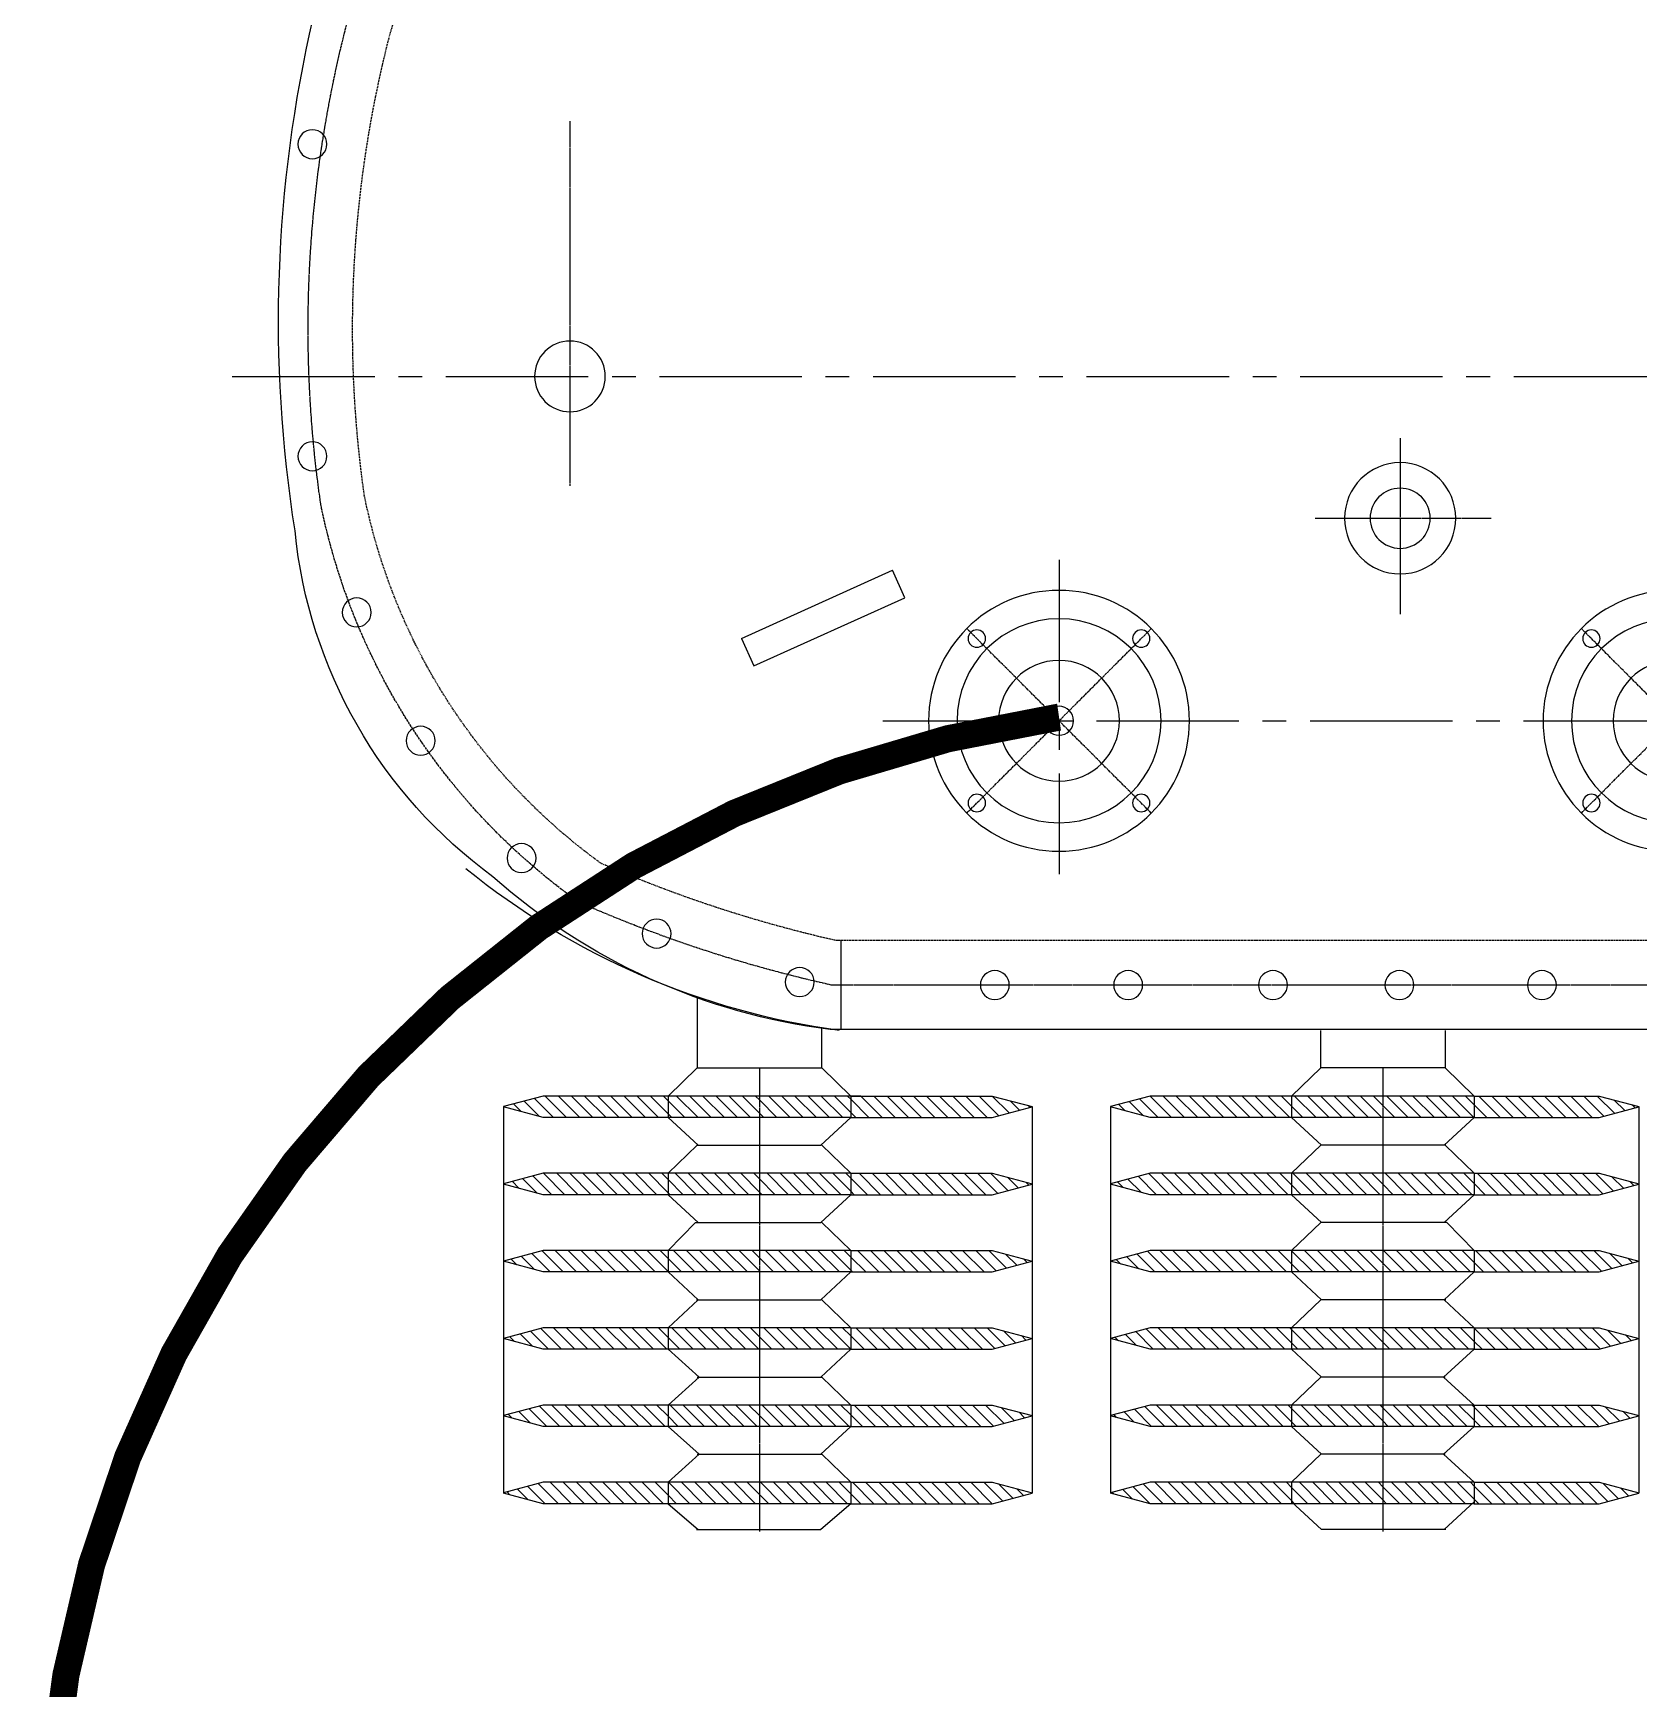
# Model space of a CAD drawing. Header units: inches. Extents: x -246336 to 136055, y -106871 to 69513.
# Drawn here: x -123734 to -123141, y 4118 to 4728 of the extents above; entities that cross this region are included whole.
import ezdxf

# ---------------------------------------------------------------- set-up
doc = ezdxf.new("R2010")
doc.units = ezdxf.units.IN
doc.header["$MEASUREMENT"] = 0
doc.linetypes.add('CENTER2', pattern=[1.125, 0.75, -0.125, 0.125, -0.125])
doc.linetypes.add('HIDDEN2', pattern=[0.1875, 0.125, -0.0625])
doc.layers.add('ve', color=43, linetype='Continuous')

# ---------------------------------------------------------------- blocks, each defined once
blk = doc.blocks.new('mba c')
at = {"layer": 've', "color": 8}
for p, q in [((33759.43, -6992.629), (33760.536, -6991.678)), ((33760.474, -6991.678), (33765.059, -6991.678)), ((33760.536, -6991.678), (33765.059, -6991.678)), ((33766.165, -6992.629), (33765.059, -6991.678)), ((33782.415, -6992.703), (33783.521, -6991.678)), ((33788.044, -6991.678), (33783.521, -6991.678)), ((33788.106, -6991.678), (33783.521, -6991.678)), ((33789.15, -6992.703), (33788.044, -6991.678)), ((33754.826, -6992.629), (33753.361, -6993.021)), ((33753.361, -7007.266), (33753.361, -6993.021)), ((33754.826, -6993.418), (33753.361, -6993.026)), ((33753.493, -6993.061), (33753.596, -6992.958)), ((33753.875, -6993.164), (33754.258, -6992.781)), ((33754.258, -6993.266), (33754.895, -6992.629)), ((33754.64, -6993.368), (33755.38, -6992.629)), ((33766.165, -6992.629), (33754.826, -6992.629)), ((33755.076, -6993.418), (33755.864, -6992.629)), ((33755.56, -6993.418), (33756.349, -6992.629)), ((33756.045, -6993.418), (33756.834, -6992.629)), ((33756.53, -6993.418), (33757.319, -6992.629)), ((33757.015, -6993.418), (33757.804, -6992.629)), ((33757.5, -6993.418), (33758.288, -6992.629)), ((33757.984, -6993.418), (33758.773, -6992.629)), ((33758.469, -6993.418), (33759.258, -6992.629)), ((33758.954, -6993.418), (33759.43, -6992.942)), ((33759.43, -6993.418), (33759.43, -6992.629)), ((33759.43, -6992.942), (33759.743, -6992.629)), ((33759.439, -6993.418), (33760.228, -6992.629)), ((33759.924, -6993.418), (33760.712, -6992.629)), ((33760.408, -6993.418), (33761.197, -6992.629)), ((33760.893, -6993.418), (33761.682, -6992.629)), ((33761.378, -6993.418), (33762.167, -6992.629)), ((33761.863, -6993.418), (33762.652, -6992.629)), ((33762.348, -6993.418), (33762.797, -6992.968)), ((33762.797, -6992.968), (33763.137, -6992.629)), ((33762.832, -6993.418), (33763.621, -6992.629)), ((33763.317, -6993.418), (33764.106, -6992.629)), ((33763.802, -6993.418), (33764.591, -6992.629)), ((33764.287, -6993.418), (33765.076, -6992.629)), ((33764.772, -6993.418), (33765.561, -6992.629)), ((33765.257, -6993.418), (33766.045, -6992.629)), ((33765.741, -6993.418), (33766.165, -6992.994)), ((33766.165, -6993.418), (33766.165, -6992.629)), ((33766.165, -6992.994), (33766.53, -6992.629)), ((33766.165, -6992.629), (33771.38, -6992.629)), ((33766.226, -6993.418), (33767.015, -6992.629)), ((33766.711, -6993.418), (33767.5, -6992.629)), ((33767.196, -6993.418), (33767.985, -6992.629)), ((33767.681, -6993.418), (33768.469, -6992.629)), ((33768.165, -6993.418), (33768.954, -6992.629)), ((33768.65, -6993.418), (33769.439, -6992.629)), ((33769.135, -6993.418), (33769.924, -6992.629)), ((33769.62, -6993.418), (33770.409, -6992.629)), ((33770.105, -6993.418), (33770.893, -6992.629)), ((33770.589, -6993.418), (33771.378, -6992.629)), ((33771.074, -6993.418), (33771.761, -6992.731)), ((33771.38, -6992.629), (33772.846, -6993.021)), ((33771.38, -6993.418), (33772.846, -6993.026)), ((33771.624, -6993.353), (33772.144, -6992.833)), ((33772.286, -6993.176), (33772.526, -6992.935)), ((33772.846, -7007.261), (33772.846, -6993.021)), ((33777.2, -6992.629), (33775.735, -6993.021)), ((33775.735, -7007.266), (33775.735, -6993.021)), ((33777.2, -6993.418), (33775.735, -6993.026)), ((33775.809, -6993.046), (33775.871, -6992.984)), ((33776.192, -6993.148), (33776.533, -6992.807)), ((33776.574, -6993.25), (33777.195, -6992.63)), ((33776.957, -6993.353), (33777.681, -6992.629)), ((33789.15, -6992.629), (33777.2, -6992.629)), ((33777.377, -6993.418), (33778.166, -6992.629)), ((33777.861, -6993.418), (33778.65, -6992.629)), ((33778.346, -6993.418), (33779.135, -6992.629)), ((33778.831, -6993.418), (33779.62, -6992.629)), ((33779.316, -6993.418), (33780.105, -6992.629)), ((33779.801, -6993.418), (33780.59, -6992.629)), ((33780.286, -6993.418), (33781.074, -6992.629)), ((33780.77, -6993.418), (33781.559, -6992.629)), ((33781.255, -6993.418), (33782.044, -6992.629)), ((33781.74, -6993.418), (33782.415, -6992.742)), ((33782.415, -6993.418), (33782.415, -6992.629)), ((33782.415, -6993.227), (33783.014, -6992.629)), ((33782.415, -6992.742), (33782.529, -6992.629)), ((33782.71, -6993.418), (33783.498, -6992.629)), ((33783.194, -6993.418), (33783.983, -6992.629)), ((33783.679, -6993.418), (33784.468, -6992.629)), ((33784.164, -6993.418), (33784.953, -6992.629)), ((33784.649, -6993.418), (33785.438, -6992.629)), ((33785.134, -6993.418), (33785.783, -6992.769)), ((33785.783, -6993.253), (33786.407, -6992.629)), ((33785.783, -6992.769), (33785.922, -6992.629)), ((33786.103, -6993.418), (33786.892, -6992.629)), ((33786.588, -6993.418), (33787.377, -6992.629)), ((33787.073, -6993.418), (33787.862, -6992.629)), ((33787.558, -6993.418), (33788.346, -6992.629)), ((33788.042, -6993.418), (33788.831, -6992.629)), ((33788.527, -6993.418), (33789.15, -6992.795)), ((33789.15, -6993.28), (33789.801, -6992.629)), ((33789.15, -6992.795), (33789.316, -6992.629)), ((33789.15, -6992.629), (33793.754, -6992.629)), ((33789.15, -6993.418), (33789.15, -6992.629)), ((33789.497, -6993.418), (33790.286, -6992.629)), ((33789.982, -6993.418), (33790.77, -6992.629)), ((33790.466, -6993.418), (33791.255, -6992.629)), ((33790.951, -6993.418), (33791.74, -6992.629)), ((33791.436, -6993.418), (33792.225, -6992.629)), ((33791.921, -6993.418), (33792.71, -6992.629)), ((33792.406, -6993.418), (33793.195, -6992.629)), ((33792.891, -6993.418), (33793.679, -6992.629)), ((33793.375, -6993.418), (33794.078, -6992.715)), ((33793.754, -6992.629), (33795.219, -6993.021)), ((33793.754, -6993.418), (33795.219, -6993.026)), ((33793.899, -6993.379), (33794.46, -6992.818)), ((33794.561, -6993.202), (33794.843, -6992.92)), ((33795.219, -7007.261), (33795.219, -6993.021)), ((33766.165, -6993.418), (33754.826, -6993.418)), ((33760.567, -6994.451), (33759.43, -6993.418)), ((33765.09, -6994.451), (33766.165, -6993.418)), ((33766.165, -6993.418), (33771.38, -6993.418)), ((33789.15, -6993.418), (33777.2, -6993.418)), ((33782.225, -6993.418), (33782.415, -6993.227)), ((33783.491, -6994.451), (33782.415, -6993.418)), ((33785.618, -6993.418), (33785.783, -6993.253)), ((33788.013, -6994.451), (33789.15, -6993.418)), ((33789.012, -6993.418), (33789.15, -6993.28)), ((33789.15, -6993.418), (33793.754, -6993.418)), ((33759.43, -6995.477), (33760.567, -6994.451)), ((33760.505, -6994.451), (33765.09, -6994.451)), ((33760.567, -6994.451), (33765.09, -6994.451)), ((33766.165, -6995.477), (33765.059, -6994.451)), ((33782.415, -6995.477), (33783.521, -6994.451)), ((33788.013, -6994.451), (33783.491, -6994.451)), ((33788.075, -6994.451), (33783.491, -6994.451)), ((33789.15, -6995.477), (33788.013, -6994.451)), ((33754.826, -6995.477), (33753.361, -6995.869)), ((33754.306, -6996.127), (33754.956, -6995.477)), ((33754.688, -6996.229), (33755.44, -6995.477)), ((33766.165, -6995.477), (33754.826, -6995.477)), ((33755.136, -6996.266), (33755.925, -6995.477)), ((33755.621, -6996.266), (33756.41, -6995.477)), ((33756.106, -6996.266), (33756.895, -6995.477)), ((33756.591, -6996.266), (33757.38, -6995.477)), ((33757.076, -6996.266), (33757.864, -6995.477)), ((33757.56, -6996.266), (33758.349, -6995.477)), ((33758.045, -6996.266), (33758.834, -6995.477)), ((33758.53, -6996.266), (33759.319, -6995.477)), ((33759.43, -6996.266), (33759.43, -6995.477)), ((33759.43, -6995.851), (33759.804, -6995.477)), ((33759.5, -6996.266), (33760.289, -6995.477)), ((33759.984, -6996.266), (33760.773, -6995.477)), ((33760.469, -6996.266), (33761.258, -6995.477)), ((33760.954, -6996.266), (33761.743, -6995.477)), ((33761.439, -6996.266), (33762.228, -6995.477)), ((33761.924, -6996.266), (33762.713, -6995.477)), ((33762.797, -6995.877), (33763.197, -6995.477)), ((33762.893, -6996.266), (33763.682, -6995.477)), ((33763.378, -6996.266), (33764.167, -6995.477)), ((33763.863, -6996.266), (33764.652, -6995.477)), ((33764.348, -6996.266), (33765.137, -6995.477)), ((33764.833, -6996.266), (33765.621, -6995.477)), ((33765.317, -6996.266), (33766.106, -6995.477)), ((33766.165, -6996.266), (33766.165, -6995.477)), ((33766.165, -6995.903), (33766.591, -6995.477)), ((33766.165, -6995.477), (33771.38, -6995.477)), ((33766.287, -6996.266), (33767.076, -6995.477)), ((33766.772, -6996.266), (33767.561, -6995.477)), ((33767.257, -6996.266), (33768.045, -6995.477)), ((33767.741, -6996.266), (33768.53, -6995.477)), ((33768.226, -6996.266), (33769.015, -6995.477)), ((33768.711, -6996.266), (33769.5, -6995.477)), ((33769.196, -6996.266), (33769.985, -6995.477)), ((33769.681, -6996.266), (33770.469, -6995.477)), ((33770.165, -6996.266), (33770.954, -6995.477)), ((33770.65, -6996.266), (33771.427, -6995.489)), ((33771.38, -6995.477), (33772.846, -6995.869)), ((33777.2, -6995.477), (33775.735, -6995.869)), ((33776.622, -6996.111), (33777.257, -6995.477)), ((33777.005, -6996.214), (33777.742, -6995.477)), ((33789.15, -6995.477), (33777.2, -6995.477)), ((33777.438, -6996.266), (33778.226, -6995.477)), ((33777.922, -6996.266), (33778.711, -6995.477)), ((33778.407, -6996.266), (33779.196, -6995.477)), ((33778.892, -6996.266), (33779.681, -6995.477)), ((33779.377, -6996.266), (33780.166, -6995.477)), ((33779.862, -6996.266), (33780.65, -6995.477)), ((33780.346, -6996.266), (33781.135, -6995.477)), ((33780.831, -6996.266), (33781.62, -6995.477)), ((33781.316, -6996.266), (33782.105, -6995.477)), ((33782.415, -6996.266), (33782.415, -6995.477)), ((33782.415, -6996.136), (33783.074, -6995.477)), ((33782.415, -6995.651), (33782.59, -6995.477)), ((33782.77, -6996.266), (33783.559, -6995.477)), ((33783.255, -6996.266), (33784.044, -6995.477)), ((33783.74, -6996.266), (33784.529, -6995.477)), ((33784.225, -6996.266), (33785.014, -6995.477)), ((33784.71, -6996.266), (33785.498, -6995.477)), ((33785.783, -6996.162), (33786.468, -6995.477)), ((33785.783, -6995.677), (33785.983, -6995.477)), ((33786.164, -6996.266), (33786.953, -6995.477)), ((33786.649, -6996.266), (33787.438, -6995.477)), ((33787.134, -6996.266), (33787.922, -6995.477)), ((33787.618, -6996.266), (33788.407, -6995.477)), ((33788.103, -6996.266), (33788.892, -6995.477)), ((33789.15, -6996.189), (33789.862, -6995.477)), ((33789.15, -6995.704), (33789.377, -6995.477)), ((33789.15, -6995.477), (33793.754, -6995.477)), ((33789.15, -6996.266), (33789.15, -6995.477)), ((33789.558, -6996.266), (33790.347, -6995.477)), ((33790.043, -6996.266), (33790.831, -6995.477)), ((33790.527, -6996.266), (33791.316, -6995.477)), ((33791.012, -6996.266), (33791.801, -6995.477)), ((33791.497, -6996.266), (33792.286, -6995.477)), ((33791.982, -6996.266), (33792.771, -6995.477)), ((33792.467, -6996.266), (33793.255, -6995.477)), ((33792.951, -6996.266), (33793.74, -6995.477)), ((33793.754, -6995.477), (33795.219, -6995.869)), ((33754.826, -6996.266), (33753.361, -6995.874)), ((33753.541, -6995.922), (33753.679, -6995.784)), ((33753.923, -6996.024), (33754.341, -6995.607)), ((33759.015, -6996.266), (33759.43, -6995.851)), ((33762.409, -6996.266), (33762.797, -6995.877)), ((33765.802, -6996.266), (33766.165, -6995.903)), ((33771.135, -6996.266), (33771.809, -6995.592)), ((33771.38, -6996.266), (33772.846, -6995.874)), ((33771.707, -6996.178), (33772.192, -6995.694)), ((33772.369, -6996.001), (33772.574, -6995.796)), ((33777.2, -6996.266), (33775.735, -6995.874)), ((33775.857, -6995.907), (33775.954, -6995.81)), ((33776.24, -6996.009), (33776.616, -6995.633)), ((33781.801, -6996.266), (33782.415, -6995.651)), ((33782.286, -6996.266), (33782.415, -6996.136)), ((33785.194, -6996.266), (33785.783, -6995.677)), ((33788.588, -6996.266), (33789.15, -6995.704)), ((33793.436, -6996.266), (33794.126, -6995.576)), ((33793.754, -6996.266), (33795.219, -6995.874)), ((33793.982, -6996.205), (33794.508, -6995.679)), ((33794.644, -6996.028), (33794.891, -6995.781)), ((33766.165, -6996.266), (33754.826, -6996.266)), ((33760.567, -6997.299), (33759.43, -6996.266)), ((33765.09, -6997.299), (33766.165, -6996.266)), ((33766.165, -6996.266), (33771.38, -6996.266)), ((33789.15, -6996.266), (33777.2, -6996.266)), ((33783.491, -6997.299), (33782.415, -6996.266)), ((33785.679, -6996.266), (33785.783, -6996.162)), ((33788.013, -6997.299), (33789.15, -6996.266)), ((33789.073, -6996.266), (33789.15, -6996.189)), ((33789.15, -6996.266), (33793.754, -6996.266)), ((33759.43, -6998.325), (33760.567, -6997.299)), ((33760.505, -6997.299), (33765.09, -6997.299)), ((33760.567, -6997.299), (33765.09, -6997.299)), ((33766.165, -6998.325), (33765.059, -6997.299)), ((33782.415, -6998.325), (33783.521, -6997.299)), ((33788.013, -6997.299), (33783.491, -6997.299)), ((33788.075, -6997.299), (33783.491, -6997.299)), ((33789.15, -6998.325), (33788.013, -6997.299)), ((33754.826, -6998.325), (33753.361, -6998.717)), ((33753.971, -6998.885), (33754.424, -6998.432)), ((33754.354, -6998.987), (33755.016, -6998.325)), ((33754.736, -6999.09), (33755.501, -6998.325)), ((33766.165, -6998.325), (33754.826, -6998.325)), ((33755.197, -6999.114), (33755.986, -6998.325)), ((33755.682, -6999.114), (33756.471, -6998.325)), ((33756.167, -6999.114), (33756.956, -6998.325)), ((33756.652, -6999.114), (33757.441, -6998.325)), ((33757.136, -6999.114), (33757.925, -6998.325)), ((33757.621, -6999.114), (33758.41, -6998.325)), ((33758.106, -6999.114), (33758.895, -6998.325)), ((33758.591, -6999.114), (33759.38, -6998.325)), ((33759.43, -6999.114), (33759.43, -6998.325)), ((33759.43, -6998.759), (33759.865, -6998.325)), ((33759.561, -6999.114), (33760.349, -6998.325)), ((33760.045, -6999.114), (33760.834, -6998.325)), ((33760.53, -6999.114), (33761.319, -6998.325)), ((33761.015, -6999.114), (33761.804, -6998.325)), ((33761.5, -6999.114), (33762.289, -6998.325)), ((33761.985, -6999.114), (33762.773, -6998.325)), ((33762.797, -6998.786), (33763.258, -6998.325)), ((33762.954, -6999.114), (33763.743, -6998.325)), ((33763.439, -6999.114), (33764.228, -6998.325)), ((33763.924, -6999.114), (33764.713, -6998.325)), ((33764.409, -6999.114), (33765.197, -6998.325)), ((33764.893, -6999.114), (33765.682, -6998.325)), ((33765.378, -6999.114), (33766.165, -6998.327)), ((33766.165, -6999.114), (33766.165, -6998.325)), ((33766.165, -6998.812), (33766.652, -6998.325)), ((33766.165, -6998.327), (33766.167, -6998.325)), ((33766.165, -6998.325), (33771.38, -6998.325)), ((33766.348, -6999.114), (33767.137, -6998.325)), ((33766.833, -6999.114), (33767.621, -6998.325)), ((33767.317, -6999.114), (33768.106, -6998.325)), ((33767.802, -6999.114), (33768.591, -6998.325)), ((33768.287, -6999.114), (33769.076, -6998.325)), ((33768.772, -6999.114), (33769.561, -6998.325)), ((33769.257, -6999.114), (33770.045, -6998.325)), ((33769.741, -6999.114), (33770.53, -6998.325)), ((33770.226, -6999.114), (33771.015, -6998.325)), ((33770.711, -6999.114), (33771.475, -6998.35)), ((33771.196, -6999.114), (33771.857, -6998.452)), ((33771.38, -6998.325), (33772.846, -6998.717)), ((33771.79, -6999.004), (33772.24, -6998.555)), ((33777.2, -6998.325), (33775.735, -6998.717)), ((33776.288, -6998.87), (33776.699, -6998.459)), ((33776.67, -6998.972), (33777.318, -6998.325)), ((33777.053, -6999.074), (33777.802, -6998.325)), ((33789.15, -6998.325), (33777.2, -6998.325)), ((33777.498, -6999.114), (33778.287, -6998.325)), ((33777.983, -6999.114), (33778.772, -6998.325)), ((33778.468, -6999.114), (33779.257, -6998.325)), ((33778.953, -6999.114), (33779.742, -6998.325)), ((33779.438, -6999.114), (33780.226, -6998.325)), ((33779.922, -6999.114), (33780.711, -6998.325)), ((33780.407, -6999.114), (33781.196, -6998.325)), ((33780.892, -6999.114), (33781.681, -6998.325)), ((33781.377, -6999.114), (33782.166, -6998.325)), ((33781.862, -6999.114), (33782.415, -6998.56)), ((33782.415, -6999.114), (33782.415, -6998.325)), ((33782.415, -6999.045), (33783.135, -6998.325)), ((33782.415, -6998.56), (33782.65, -6998.325)), ((33782.831, -6999.114), (33783.62, -6998.325)), ((33783.316, -6999.114), (33784.105, -6998.325)), ((33783.801, -6999.114), (33784.59, -6998.325)), ((33784.286, -6999.114), (33785.074, -6998.325)), ((33784.77, -6999.114), (33785.559, -6998.325)), ((33785.255, -6999.114), (33785.783, -6998.586)), ((33785.783, -6999.071), (33786.529, -6998.325)), ((33785.783, -6998.586), (33786.044, -6998.325)), ((33786.225, -6999.114), (33787.014, -6998.325)), ((33786.71, -6999.114), (33787.499, -6998.325)), ((33787.195, -6999.114), (33787.983, -6998.325)), ((33787.679, -6999.114), (33788.468, -6998.325)), ((33788.164, -6999.114), (33788.953, -6998.325)), ((33789.15, -6999.097), (33789.923, -6998.325)), ((33789.15, -6998.613), (33789.438, -6998.325)), ((33789.15, -6998.325), (33793.754, -6998.325)), ((33789.15, -6999.114), (33789.15, -6998.325)), ((33789.619, -6999.114), (33790.407, -6998.325)), ((33790.103, -6999.114), (33790.892, -6998.325)), ((33790.588, -6999.114), (33791.377, -6998.325)), ((33791.073, -6999.114), (33791.862, -6998.325)), ((33791.558, -6999.114), (33792.347, -6998.325)), ((33792.043, -6999.114), (33792.831, -6998.325)), ((33792.527, -6999.114), (33793.316, -6998.325)), ((33793.012, -6999.114), (33793.791, -6998.335)), ((33793.497, -6999.114), (33794.174, -6998.437)), ((33793.754, -6998.325), (33795.219, -6998.717)), ((33794.065, -6999.031), (33794.556, -6998.539)), ((33754.826, -6999.114), (33753.361, -6998.722)), ((33753.589, -6998.783), (33753.762, -6998.609)), ((33766.165, -6999.114), (33754.826, -6999.114)), ((33759.076, -6999.114), (33759.43, -6998.759)), ((33760.536, -7000.147), (33759.43, -6999.114)), ((33762.469, -6999.114), (33762.797, -6998.786)), ((33765.09, -7000.147), (33766.165, -6999.114)), ((33765.863, -6999.114), (33766.165, -6998.812)), ((33766.165, -6999.114), (33771.38, -6999.114)), ((33771.38, -6999.114), (33772.846, -6998.722)), ((33772.452, -6998.827), (33772.622, -6998.657)), ((33777.2, -6999.114), (33775.735, -6998.722)), ((33775.905, -6998.768), (33776.037, -6998.636)), ((33789.15, -6999.114), (33777.2, -6999.114)), ((33782.346, -6999.114), (33782.415, -6999.045)), ((33783.491, -7000.147), (33782.415, -6999.114)), ((33785.74, -6999.114), (33785.783, -6999.071)), ((33788.044, -7000.147), (33789.15, -6999.114)), ((33788.649, -6999.114), (33789.15, -6998.613)), ((33789.134, -6999.114), (33789.15, -6999.097)), ((33789.15, -6999.114), (33793.754, -6999.114)), ((33793.754, -6999.114), (33795.219, -6998.722)), ((33794.727, -6998.854), (33794.939, -6998.642)), ((33759.43, -7001.173), (33760.536, -7000.147)), ((33760.474, -7000.147), (33765.059, -7000.147)), ((33760.536, -7000.147), (33765.059, -7000.147)), ((33766.165, -7001.173), (33765.059, -7000.147)), ((33782.415, -7001.173), (33783.521, -7000.147)), ((33788.044, -7000.147), (33783.521, -7000.147)), ((33788.106, -7000.147), (33783.521, -7000.147)), ((33789.15, -7001.173), (33788.044, -7000.147)), ((33754.826, -7001.173), (33753.361, -7001.565)), ((33754.826, -7001.962), (33753.361, -7001.57)), ((33753.637, -7001.644), (33753.845, -7001.435)), ((33754.019, -7001.746), (33754.507, -7001.258)), ((33754.402, -7001.848), (33755.077, -7001.173)), ((33754.784, -7001.951), (33755.562, -7001.173)), ((33766.165, -7001.173), (33754.826, -7001.173)), ((33755.258, -7001.962), (33756.047, -7001.173)), ((33755.743, -7001.962), (33756.532, -7001.173)), ((33756.228, -7001.962), (33757.017, -7001.173)), ((33756.713, -7001.962), (33757.501, -7001.173)), ((33757.197, -7001.962), (33757.986, -7001.173)), ((33757.682, -7001.962), (33758.471, -7001.173)), ((33758.167, -7001.962), (33758.956, -7001.173)), ((33758.652, -7001.962), (33759.43, -7001.183)), ((33759.43, -7001.962), (33759.43, -7001.173)), ((33759.43, -7001.668), (33759.925, -7001.173)), ((33759.43, -7001.183), (33759.441, -7001.173)), ((33759.621, -7001.962), (33760.41, -7001.173)), ((33760.106, -7001.962), (33760.895, -7001.173)), ((33760.591, -7001.962), (33761.38, -7001.173)), ((33761.076, -7001.962), (33761.865, -7001.173)), ((33761.561, -7001.962), (33762.349, -7001.173)), ((33762.045, -7001.962), (33762.797, -7001.21)), ((33762.797, -7001.695), (33763.319, -7001.173)), ((33762.797, -7001.21), (33762.834, -7001.173)), ((33763.015, -7001.962), (33763.804, -7001.173)), ((33763.5, -7001.962), (33764.289, -7001.173)), ((33763.985, -7001.962), (33764.773, -7001.173)), ((33764.469, -7001.962), (33765.258, -7001.173)), ((33764.954, -7001.962), (33765.743, -7001.173)), ((33765.439, -7001.962), (33766.165, -7001.236)), ((33766.165, -7001.962), (33766.165, -7001.173)), ((33766.165, -7001.721), (33766.713, -7001.173)), ((33766.165, -7001.236), (33766.228, -7001.173)), ((33766.165, -7001.173), (33771.38, -7001.173)), ((33766.409, -7001.962), (33767.197, -7001.173)), ((33766.893, -7001.962), (33767.682, -7001.173)), ((33767.378, -7001.962), (33768.167, -7001.173)), ((33767.863, -7001.962), (33768.652, -7001.173)), ((33768.348, -7001.962), (33769.137, -7001.173)), ((33768.833, -7001.962), (33769.622, -7001.173)), ((33769.317, -7001.962), (33770.106, -7001.173)), ((33769.802, -7001.962), (33770.591, -7001.173)), ((33770.287, -7001.962), (33771.076, -7001.173)), ((33770.772, -7001.962), (33771.523, -7001.211)), ((33771.257, -7001.962), (33771.905, -7001.313)), ((33771.38, -7001.173), (33772.846, -7001.565)), ((33771.38, -7001.962), (33772.846, -7001.57)), ((33771.873, -7001.83), (33772.288, -7001.416)), ((33772.535, -7001.653), (33772.67, -7001.518)), ((33777.2, -7001.173), (33775.735, -7001.565)), ((33777.2, -7001.962), (33775.735, -7001.57)), ((33775.953, -7001.628), (33776.12, -7001.462)), ((33776.336, -7001.731), (33776.782, -7001.285)), ((33776.718, -7001.833), (33777.378, -7001.173)), ((33777.101, -7001.935), (33777.863, -7001.173)), ((33789.15, -7001.173), (33777.2, -7001.173)), ((33777.559, -7001.962), (33778.348, -7001.173)), ((33778.044, -7001.962), (33778.833, -7001.173)), ((33778.529, -7001.962), (33779.318, -7001.173)), ((33779.014, -7001.962), (33779.802, -7001.173)), ((33779.498, -7001.962), (33780.287, -7001.173)), ((33779.983, -7001.962), (33780.772, -7001.173)), ((33780.468, -7001.962), (33781.257, -7001.173)), ((33780.953, -7001.962), (33781.742, -7001.173)), ((33781.438, -7001.962), (33782.226, -7001.173)), ((33781.922, -7001.962), (33782.415, -7001.469)), ((33782.415, -7001.962), (33782.415, -7001.173)), ((33782.415, -7001.954), (33783.196, -7001.173)), ((33782.415, -7001.469), (33782.711, -7001.173)), ((33782.892, -7001.962), (33783.681, -7001.173)), ((33783.377, -7001.962), (33784.166, -7001.173)), ((33783.862, -7001.962), (33784.651, -7001.173)), ((33784.347, -7001.962), (33785.135, -7001.173)), ((33784.831, -7001.962), (33785.62, -7001.173)), ((33785.316, -7001.962), (33785.783, -7001.495)), ((33785.783, -7001.495), (33786.105, -7001.173)), ((33785.801, -7001.962), (33786.59, -7001.173)), ((33786.286, -7001.962), (33787.075, -7001.173)), ((33786.771, -7001.962), (33787.559, -7001.173)), ((33787.255, -7001.962), (33788.044, -7001.173)), ((33787.74, -7001.962), (33788.529, -7001.173)), ((33788.225, -7001.962), (33789.014, -7001.173)), ((33788.71, -7001.962), (33789.15, -7001.521)), ((33789.15, -7001.521), (33789.499, -7001.173)), ((33789.15, -7001.173), (33793.754, -7001.173)), ((33789.15, -7001.962), (33789.15, -7001.173)), ((33789.195, -7001.962), (33789.983, -7001.173)), ((33789.679, -7001.962), (33790.468, -7001.173)), ((33790.164, -7001.962), (33790.953, -7001.173)), ((33790.649, -7001.962), (33791.438, -7001.173)), ((33791.134, -7001.962), (33791.923, -7001.173)), ((33791.619, -7001.962), (33792.407, -7001.173)), ((33792.103, -7001.962), (33792.892, -7001.173)), ((33792.588, -7001.962), (33793.377, -7001.173)), ((33793.073, -7001.962), (33793.839, -7001.196)), ((33793.558, -7001.962), (33794.222, -7001.298)), ((33793.754, -7001.173), (33795.219, -7001.565)), ((33793.754, -7001.962), (33795.219, -7001.57)), ((33794.148, -7001.856), (33794.604, -7001.4)), ((33794.81, -7001.679), (33794.987, -7001.503)), ((33766.165, -7001.962), (33754.826, -7001.962)), ((33759.137, -7001.962), (33759.43, -7001.668)), ((33760.443, -7002.995), (33759.43, -7001.962)), ((33762.53, -7001.962), (33762.797, -7001.695)), ((33765.09, -7002.995), (33766.165, -7001.962)), ((33765.924, -7001.962), (33766.165, -7001.721)), ((33766.165, -7001.962), (33771.38, -7001.962)), ((33789.15, -7001.962), (33777.2, -7001.962)), ((33782.407, -7001.962), (33782.415, -7001.954)), ((33783.491, -7002.995), (33782.415, -7001.962)), ((33788.137, -7002.995), (33789.15, -7001.962)), ((33789.15, -7001.962), (33793.754, -7001.962)), ((33759.43, -7004.021), (33760.536, -7002.995)), ((33760.443, -7002.995), (33765.028, -7002.995)), ((33760.536, -7002.995), (33765.059, -7002.995)), ((33766.165, -7004.021), (33765.059, -7002.995)), ((33782.415, -7004.021), (33783.521, -7002.995)), ((33788.044, -7002.995), (33783.521, -7002.995)), ((33788.137, -7002.995), (33783.552, -7002.995)), ((33789.15, -7004.021), (33788.044, -7002.995)), ((33754.826, -7004.021), (33753.361, -7004.413)), ((33754.067, -7004.607), (33754.59, -7004.084)), ((33754.45, -7004.709), (33755.138, -7004.021)), ((33766.165, -7004.021), (33754.826, -7004.021)), ((33754.834, -7004.81), (33755.623, -7004.021)), ((33755.319, -7004.81), (33756.108, -7004.021)), ((33755.804, -7004.81), (33756.593, -7004.021)), ((33756.289, -7004.81), (33757.077, -7004.021)), ((33756.773, -7004.81), (33757.562, -7004.021)), ((33757.258, -7004.81), (33758.047, -7004.021)), ((33757.743, -7004.81), (33758.532, -7004.021)), ((33758.228, -7004.81), (33759.017, -7004.021)), ((33759.43, -7004.092), (33759.501, -7004.021)), ((33759.43, -7004.81), (33759.43, -7004.021)), ((33759.43, -7004.577), (33759.986, -7004.021)), ((33759.682, -7004.81), (33760.471, -7004.021)), ((33760.167, -7004.81), (33760.956, -7004.021)), ((33760.652, -7004.81), (33761.441, -7004.021)), ((33761.137, -7004.81), (33761.925, -7004.021)), ((33761.621, -7004.81), (33762.41, -7004.021)), ((33762.797, -7004.119), (33762.895, -7004.021)), ((33762.797, -7004.603), (33763.38, -7004.021)), ((33763.076, -7004.81), (33763.865, -7004.021)), ((33763.561, -7004.81), (33764.349, -7004.021)), ((33764.045, -7004.81), (33764.834, -7004.021)), ((33764.53, -7004.81), (33765.319, -7004.021)), ((33765.015, -7004.81), (33765.804, -7004.021)), ((33766.165, -7004.145), (33766.289, -7004.021)), ((33766.165, -7004.81), (33766.165, -7004.021)), ((33766.165, -7004.63), (33766.774, -7004.021)), ((33766.165, -7004.021), (33771.38, -7004.021)), ((33766.469, -7004.81), (33767.258, -7004.021)), ((33766.954, -7004.81), (33767.743, -7004.021)), ((33767.439, -7004.81), (33768.228, -7004.021)), ((33767.924, -7004.81), (33768.713, -7004.021)), ((33768.409, -7004.81), (33769.198, -7004.021)), ((33768.894, -7004.81), (33769.682, -7004.021)), ((33769.378, -7004.81), (33770.167, -7004.021)), ((33769.863, -7004.81), (33770.652, -7004.021)), ((33770.348, -7004.81), (33771.137, -7004.021)), ((33770.833, -7004.81), (33771.571, -7004.072)), ((33771.38, -7004.021), (33772.846, -7004.413)), ((33777.2, -7004.021), (33775.735, -7004.413)), ((33776.766, -7004.694), (33777.439, -7004.021)), ((33777.149, -7004.796), (33777.924, -7004.021)), ((33789.15, -7004.021), (33777.2, -7004.021)), ((33777.62, -7004.81), (33778.409, -7004.021)), ((33778.105, -7004.81), (33778.894, -7004.021)), ((33778.59, -7004.81), (33779.378, -7004.021)), ((33779.074, -7004.81), (33779.863, -7004.021)), ((33779.559, -7004.81), (33780.348, -7004.021)), ((33780.044, -7004.81), (33780.833, -7004.021)), ((33780.529, -7004.81), (33781.318, -7004.021)), ((33781.014, -7004.81), (33781.803, -7004.021)), ((33781.499, -7004.81), (33782.287, -7004.021)), ((33782.415, -7004.81), (33782.415, -7004.021)), ((33782.415, -7004.378), (33782.772, -7004.021)), ((33782.468, -7004.81), (33783.257, -7004.021)), ((33782.953, -7004.81), (33783.742, -7004.021)), ((33783.438, -7004.81), (33784.227, -7004.021)), ((33783.923, -7004.81), (33784.711, -7004.021)), ((33784.407, -7004.81), (33785.196, -7004.021)), ((33784.892, -7004.81), (33785.681, -7004.021)), ((33785.783, -7004.404), (33786.166, -7004.021)), ((33785.862, -7004.81), (33786.651, -7004.021)), ((33786.347, -7004.81), (33787.135, -7004.021)), ((33786.831, -7004.81), (33787.62, -7004.021)), ((33787.316, -7004.81), (33788.105, -7004.021)), ((33787.801, -7004.81), (33788.59, -7004.021)), ((33788.286, -7004.81), (33789.075, -7004.021)), ((33789.15, -7004.021), (33793.754, -7004.021)), ((33789.15, -7004.81), (33789.15, -7004.021)), ((33789.15, -7004.43), (33789.559, -7004.021)), ((33789.255, -7004.81), (33790.044, -7004.021)), ((33789.74, -7004.81), (33790.529, -7004.021)), ((33790.225, -7004.81), (33791.014, -7004.021)), ((33790.71, -7004.81), (33791.499, -7004.021)), ((33791.195, -7004.81), (33791.983, -7004.021)), ((33791.679, -7004.81), (33792.468, -7004.021)), ((33792.164, -7004.81), (33792.953, -7004.021)), ((33792.649, -7004.81), (33793.438, -7004.021)), ((33793.134, -7004.81), (33793.887, -7004.057)), ((33793.754, -7004.021), (33795.219, -7004.413)), ((33754.826, -7004.81), (33753.361, -7004.418)), ((33753.685, -7004.505), (33753.929, -7004.261)), ((33758.713, -7004.81), (33759.43, -7004.092)), ((33759.197, -7004.81), (33759.43, -7004.577)), ((33762.106, -7004.81), (33762.797, -7004.119)), ((33762.591, -7004.81), (33762.797, -7004.603)), ((33765.5, -7004.81), (33766.165, -7004.145)), ((33765.985, -7004.81), (33766.165, -7004.63)), ((33771.318, -7004.81), (33771.953, -7004.174)), ((33771.38, -7004.81), (33772.846, -7004.418)), ((33771.956, -7004.656), (33772.336, -7004.276)), ((33772.618, -7004.479), (33772.718, -7004.379)), ((33777.2, -7004.81), (33775.735, -7004.418)), ((33776.001, -7004.489), (33776.203, -7004.287)), ((33776.384, -7004.592), (33776.865, -7004.11)), ((33781.983, -7004.81), (33782.415, -7004.378)), ((33785.377, -7004.81), (33785.783, -7004.404)), ((33788.771, -7004.81), (33789.15, -7004.43)), ((33793.619, -7004.81), (33794.27, -7004.159)), ((33793.754, -7004.81), (33795.219, -7004.418)), ((33794.231, -7004.682), (33794.652, -7004.261)), ((33794.893, -7004.505), (33795.035, -7004.363)), ((33766.165, -7004.81), (33754.826, -7004.81)), ((33760.505, -7005.843), (33759.43, -7004.81)), ((33765.09, -7005.843), (33766.165, -7004.81)), ((33766.165, -7004.81), (33771.38, -7004.81)), ((33789.15, -7004.81), (33777.2, -7004.81)), ((33783.491, -7005.843), (33782.415, -7004.81)), ((33788.075, -7005.843), (33789.15, -7004.81)), ((33789.15, -7004.81), (33793.754, -7004.81)), ((33759.43, -7006.869), (33760.536, -7005.843)), ((33760.474, -7005.843), (33765.059, -7005.843)), ((33760.536, -7005.843), (33765.059, -7005.843)), ((33766.165, -7006.869), (33765.059, -7005.843)), ((33782.415, -7006.869), (33783.521, -7005.843)), ((33788.044, -7005.843), (33783.521, -7005.843)), ((33788.106, -7005.843), (33783.521, -7005.843)), ((33789.15, -7006.869), (33788.044, -7005.843)), ((33754.826, -7006.869), (33753.361, -7007.261)), ((33753.733, -7007.365), (33754.012, -7007.087)), ((33754.115, -7007.468), (33754.673, -7006.91)), ((33754.498, -7007.57), (33755.199, -7006.869)), ((33766.165, -7006.869), (33754.826, -7006.869)), ((33754.895, -7007.658), (33755.684, -7006.869)), ((33755.38, -7007.658), (33756.169, -7006.869)), ((33755.865, -7007.658), (33756.653, -7006.869)), ((33756.349, -7007.658), (33757.138, -7006.869)), ((33756.834, -7007.658), (33757.623, -7006.869)), ((33757.319, -7007.658), (33758.108, -7006.869)), ((33757.804, -7007.658), (33758.593, -7006.869)), ((33758.289, -7007.658), (33759.077, -7006.869)), ((33758.773, -7007.658), (33759.43, -7007.001)), ((33759.43, -7007.658), (33759.43, -7006.869)), ((33759.43, -7007.486), (33760.047, -7006.869)), ((33759.43, -7007.001), (33759.562, -7006.869)), ((33759.743, -7007.658), (33760.532, -7006.869)), ((33760.228, -7007.658), (33761.017, -7006.869)), ((33760.713, -7007.658), (33761.501, -7006.869)), ((33761.197, -7007.658), (33761.986, -7006.869)), ((33761.682, -7007.658), (33762.471, -7006.869)), ((33762.167, -7007.658), (33762.797, -7007.027)), ((33762.797, -7007.512), (33763.441, -7006.869)), ((33762.797, -7007.027), (33762.956, -7006.869)), ((33763.137, -7007.658), (33763.926, -7006.869)), ((33763.622, -7007.658), (33764.41, -7006.869)), ((33764.106, -7007.658), (33764.895, -7006.869)), ((33764.591, -7007.658), (33765.38, -7006.869)), ((33765.076, -7007.658), (33765.865, -7006.869)), ((33765.561, -7007.658), (33766.165, -7007.054)), ((33766.165, -7007.658), (33766.165, -7006.869)), ((33766.165, -7007.539), (33766.834, -7006.869)), ((33766.165, -7007.054), (33766.35, -7006.869)), ((33766.165, -7006.869), (33771.38, -7006.869)), ((33766.53, -7007.658), (33767.319, -7006.869)), ((33767.015, -7007.658), (33767.804, -7006.869)), ((33767.5, -7007.658), (33768.289, -7006.869)), ((33767.985, -7007.658), (33768.774, -7006.869)), ((33768.47, -7007.658), (33769.258, -7006.869)), ((33768.954, -7007.658), (33769.743, -7006.869)), ((33769.439, -7007.658), (33770.228, -7006.869)), ((33769.924, -7007.658), (33770.713, -7006.869)), ((33770.409, -7007.658), (33771.198, -7006.869)), ((33770.894, -7007.658), (33771.619, -7006.933)), ((33771.378, -7007.658), (33772.001, -7007.035)), ((33771.38, -7006.869), (33772.846, -7007.261)), ((33772.039, -7007.481), (33772.384, -7007.137)), ((33777.2, -7006.869), (33775.735, -7007.261)), ((33776.049, -7007.35), (33776.286, -7007.113)), ((33776.432, -7007.452), (33776.948, -7006.936)), ((33776.814, -7007.555), (33777.5, -7006.869)), ((33777.197, -7007.657), (33777.985, -7006.869)), ((33789.15, -7006.869), (33777.2, -7006.869)), ((33777.681, -7007.658), (33778.47, -7006.869)), ((33778.166, -7007.658), (33778.955, -7006.869)), ((33778.651, -7007.658), (33779.439, -7006.869)), ((33779.135, -7007.658), (33779.924, -7006.869)), ((33779.62, -7007.658), (33780.409, -7006.869)), ((33780.105, -7007.658), (33780.894, -7006.869)), ((33780.59, -7007.658), (33781.379, -7006.869)), ((33781.075, -7007.658), (33781.863, -7006.869)), ((33781.559, -7007.658), (33782.348, -7006.869)), ((33782.415, -7007.658), (33782.415, -7006.869)), ((33782.415, -7007.286), (33782.833, -7006.869)), ((33782.529, -7007.658), (33783.318, -7006.869)), ((33783.014, -7007.658), (33783.803, -7006.869)), ((33783.499, -7007.658), (33784.287, -7006.869)), ((33783.983, -7007.658), (33784.772, -7006.869)), ((33784.468, -7007.658), (33785.257, -7006.869)), ((33784.953, -7007.658), (33785.742, -7006.869)), ((33785.783, -7007.313), (33786.227, -7006.869)), ((33785.923, -7007.658), (33786.711, -7006.869)), ((33786.407, -7007.658), (33787.196, -7006.869)), ((33786.892, -7007.658), (33787.681, -7006.869)), ((33787.377, -7007.658), (33788.166, -7006.869)), ((33787.862, -7007.658), (33788.651, -7006.869)), ((33788.347, -7007.658), (33789.135, -7006.869)), ((33789.15, -7007.658), (33789.15, -7006.869)), ((33789.15, -7007.339), (33789.62, -7006.869)), ((33789.15, -7006.869), (33793.754, -7006.869)), ((33789.316, -7007.658), (33790.105, -7006.869)), ((33789.801, -7007.658), (33790.59, -7006.869)), ((33790.286, -7007.658), (33791.075, -7006.869)), ((33790.771, -7007.658), (33791.559, -7006.869)), ((33791.255, -7007.658), (33792.044, -7006.869)), ((33791.74, -7007.658), (33792.529, -7006.869)), ((33792.225, -7007.658), (33793.014, -7006.869)), ((33792.71, -7007.658), (33793.499, -7006.869)), ((33793.195, -7007.658), (33793.935, -7006.917)), ((33793.68, -7007.658), (33794.318, -7007.02)), ((33793.754, -7006.869), (33795.219, -7007.261)), ((33794.314, -7007.508), (33794.7, -7007.122)), ((33754.826, -7007.658), (33753.361, -7007.266)), ((33766.53, -7007.658), (33754.826, -7007.658)), ((33759.258, -7007.658), (33759.43, -7007.486)), ((33760.505, -7008.691), (33759.43, -7007.658)), ((33762.652, -7007.658), (33762.797, -7007.512)), ((33765.09, -7008.691), (33766.165, -7007.658)), ((33766.046, -7007.658), (33766.165, -7007.539)), ((33766.165, -7007.658), (33771.38, -7007.658)), ((33771.38, -7007.658), (33772.846, -7007.266)), ((33772.701, -7007.305), (33772.766, -7007.24)), ((33777.2, -7007.658), (33775.735, -7007.266)), ((33789.15, -7007.658), (33777.2, -7007.658)), ((33782.044, -7007.658), (33782.415, -7007.286)), ((33783.491, -7008.691), (33782.415, -7007.658)), ((33785.438, -7007.658), (33785.783, -7007.313)), ((33788.075, -7008.691), (33789.15, -7007.658)), ((33788.831, -7007.658), (33789.15, -7007.339)), ((33789.15, -7007.658), (33793.754, -7007.658)), ((33793.754, -7007.658), (33795.219, -7007.266)), ((33794.976, -7007.331), (33795.083, -7007.224)), ((33760.505, -7011.266), (33760.505, -7008.691)), ((33760.505, -7008.691), (33765.09, -7008.691)), ((33765.09, -7008.691), (33765.09, -7010.173)), ((33788.075, -7008.691), (33783.491, -7008.691)), ((33783.491, -7008.691), (33783.491, -7010.079)), ((33788.075, -7010.079), (33788.075, -7008.691)), ((33831.417, -7010.111), (33765.406, -7010.111)), ((33765.805, -7010.111), (33765.805, -7013.39)), ((33762.137, -7024.526), (33762.594, -7023.514)), ((33762.594, -7023.514), (33768.159, -7026.027)), ((33762.137, -7024.526), (33767.701, -7027.04)), ((33768.159, -7026.027), (33767.701, -7027.04))]:
    blk.add_line(p, q, dxfattribs=at)
at = {"layer": 've', "color": 8, "linetype": 'CENTER2', "ltscale": 0.1}
for p, q in [((33762.797, -7008.691), (33762.797, -6991.603)), ((33785.783, -7008.691), (33785.783, -6991.603)), ((33831.382, -7011.75), (33765.435, -7011.75)), ((33777.243, -7018.09), (33770.441, -7024.892)), ((33770.441, -7018.09), (33777.243, -7024.892)), ((33793.101, -7018.09), (33799.903, -7024.892)), ((33799.903, -7018.09), (33793.101, -7024.892)), ((33786.42, -7031.905), (33786.42, -7025.414)), ((33783.288, -7028.958), (33789.788, -7028.958)), ((33755.809, -7043.596), (33755.809, -7030.148))]:
    blk.add_line(p, q, dxfattribs=at)
at = {"layer": 've', "color": 8, "linetype": 'HIDDEN2', "ltscale": 0.3}
blk.add_line((33831.417, -7013.39), (33765.617, -7013.39), dxfattribs=at)
at = {"layer": 've', "color": 8, "linetype": 'CENTER2', "ltscale": 7}
for p, q in [((33773.842, -7027.423), (33773.842, -7015.833)), ((33767.347, -7021.491), (33825.848, -7021.491)), ((33743.359, -7034.188), (33849.063, -7034.188))]:
    blk.add_line(p, q, dxfattribs=at)
at = {"layer": 've', "color": 8}
for centre, radius in [((33764.28, -7011.86), 0.534), ((33771.475, -7011.75), 0.534), ((33776.391, -7011.75), 0.534), ((33781.731, -7011.75), 0.534), ((33786.393, -7011.75), 0.534), ((33791.648, -7011.75), 0.534), ((33759.005, -7013.644), 0.534), ((33754.024, -7016.43), 0.534), ((33773.842, -7021.491), 4.81), ((33796.502, -7021.491), 4.81), ((33773.842, -7021.491), 3.762), ((33796.502, -7021.491), 3.762), ((33770.812, -7018.461), 0.321), ((33776.873, -7018.461), 0.321), ((33793.472, -7018.461), 0.321), ((33773.842, -7021.491), 2.226), ((33796.502, -7021.491), 2.226), ((33750.304, -7020.758), 0.534), ((33773.842, -7021.491), 0.534), ((33770.812, -7024.522), 0.321), ((33776.873, -7024.522), 0.321), ((33793.472, -7024.522), 0.321), ((33747.946, -7025.487), 0.534), ((33786.42, -7028.958), 2.05), ((33786.42, -7028.958), 1.109), ((33746.311, -7031.242), 0.534), ((33755.809, -7034.188), 1.303), ((33746.311, -7042.748), 0.534)]:
    blk.add_circle(centre, radius, dxfattribs=at)
for centre, radius, start, end in [((33769.429, -7037.471), 27.641, 97.6755, 129.16156), ((33768.25, -7032.947), 23.013, 97.10111, 131.61077), ((33763.549, -7030.259), 17.964, 126.08542, 174.35506), ((33794.53, -7036.226), 49.466, 171.0051, 193.04404)]:
    blk.add_arc(centre, radius, start, end, dxfattribs=at)
at = {"layer": 've', "color": 8, "linetype": 'CENTER2', "ltscale": 0.1}
for centre, radius, start, end in [((33776.255, -7060.373), 49.812, 102.54546, 113.82902), ((33770.006, -7034.222), 23.863, 125.55358, 168.43513), ((33791.087, -7035.948), 44.934, 171.66901, 194.60742)]:
    blk.add_arc(centre, radius, start, end, dxfattribs=at)
at = {"layer": 've', "color": 8, "linetype": 'HIDDEN2', "ltscale": 0.3}
for centre, radius, start, end in [((33776.255, -7060.373), 48.172, 102.75798, 113.62691), ((33770.006, -7034.222), 22.224, 125.98349, 168.46769), ((33791.289, -7035.938), 43.496, 171.85866, 194.3764), ((33766.84, -7041.505), 18.444, 196.48179, 226.25979)]:
    blk.add_arc(centre, radius, start, end, dxfattribs=at)

msp = doc.modelspace()

# ---------------------------------------------------------------- linework, layer by layer
at = {"color": 1, "const_width": 10}
msp.add_lwpolyline([(-123728.523, 3798.212), (-123728.523, 4039.948, -0.375645), (-123355.266, 4476.245, 8.8309901)], format="xyb", dxfattribs=at)

# ---------------------------------------------------------------- block references
at = {"xscale": -10, "yscale": 10, "zscale": 10, "rotation": 180}
msp.add_blockref('mba c', (-461093.688, -65740.035), dxfattribs=at)

doc.saveas('drawing.dxf')
